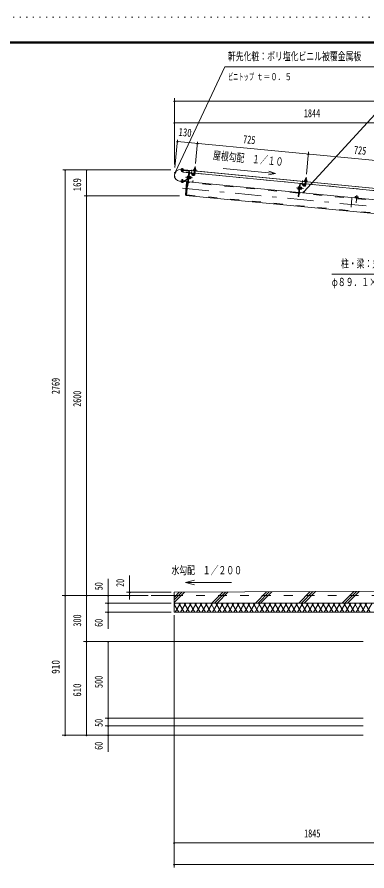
# Model space of a CAD drawing. Units: millimetres, scale not verified. Extents: x -31992 to 32005, y -14700 to 14700.
# Drawn here: x 11215 to 19187, y -4742 to 14700 of the extents above; entities that cross this region are included whole.
import ezdxf
from ezdxf.enums import TextEntityAlignment as Align

# ---------------------------------------------------------------- set-up
doc = ezdxf.new("R2010")
doc.units = ezdxf.units.MM
doc.header["$LTSCALE"] = 50
for name, pattern in [('USER2', [10, 4, -6]), ('USER3', [24, 12, -5, 2, -5]), ('USER4', [3, 0.5, -2.5])]:
    doc.linetypes.add(name, pattern=pattern)
for name, color, linetype, lineweight in [('0-6_2-02BOLD', 7, 'Continuous', 18), ('0-7_2-12HIDDEN', 3, 'USER2', 18), ('0-8_2-22CENTER', 3, 'USER3', 18), ('0-9_2-42THIN', 4, 'Continuous', 18), ('0-A_2-52DIM', 3, 'Continuous', 18), ('0-B_2-62HATCH', 2, 'Continuous', 18), ('0-C_F-F1PAPER', 5, 'Continuous', 18), ('0-D_F-E_J_ADD', 5, 'USER4', 18)]:
    doc.layers.add(name, color=color, linetype=linetype, lineweight=lineweight)
doc.styles.add('ＭＳ ゴシック', font='')
doc.styles.get('ＭＳ ゴシック').set_extended_font_data('MS Gothic')

msp = doc.modelspace()

# ---------------------------------------------------------------- linework, layer by layer
at = {"layer": '0-6_2-02BOLD'}
for p, q in [((20438.56, 10698.56), (14945.51, 11227.48)), ((14957.57, 11245.98), (14956.4, 11233.79)), ((14961.42, 11184.09), (14982.32, 11182.1)), ((14964.88, 11220.5), (14965.36, 11225.57)), ((14966.46, 11232.83), (14967.63, 11245.02)), ((14986.27, 11223.55), (14985.79, 11218.49)), ((14986.58, 11230.92), (14987.74, 11243.09)), ((15003.2, 11216.81), (15003.69, 11221.87)), ((15003.52, 11220.14), (20438.38, 10696.82)), ((15129.67, 11186.36), (15076.85, 10637.81)), ((15129.66, 11186.35), (15114.18, 11025.66)), ((15123.51, 11122.43), (15134.66, 11121.36)), ((15142.51, 11144.52), (15124.53, 10957.77)), ((15249.5, 11145.47), (15138.01, 11156.2)), ((15230.84, 11141.63), (15148.63, 11149.55)), ((15241.46, 11134.98), (15239.18, 11111.29)), ((15254.37, 11195.98), (15246.96, 11119.12)), ((15271.65, 11156.39), (15250.75, 11158.41)), ((15257.27, 11235.15), (15255.55, 11217.31)), ((15261.25, 11267.53), (15282.15, 11265.51)), ((15267.87, 11117.1), (15275.27, 11193.97)), ((17775.31, 10902.25), (15270.4, 11143.45)), ((15278.17, 11215.13), (15279.89, 11232.98)), ((14919.98, 10962.35), (15077.45, 10947.2)), ((15077.62, 10948.93), (14920.14, 10964.1)), ((14967.57, 10952.13), (14966.41, 10939.96)), ((14986.52, 10938.04), (14987.68, 10950.22)), ((15110.9, 11020.71), (15012.78, 10968.13)), ((15018.07, 10958.25), (15112.58, 11008.91)), ((15109.82, 11038.64), (15093.09, 11040.25)), ((15095.61, 11066.4), (15112.34, 11064.79)), ((15117.88, 10947.16), (17632.56, 10705.03)), ((15129.57, 10951.66), (15211.79, 10943.75)), ((15138.28, 11042.07), (15145.92, 11048.36)), ((15146.59, 11055.33), (15138.95, 11049.04)), ((15164.88, 11033.34), (15144.67, 11035.29)), ((15147.18, 11061.43), (15167.4, 11059.49)), ((15174.19, 11031.58), (15176.87, 11059.44)), ((17650.35, 10714.56), (17668.33, 10901.3)), ((17674.45, 10906.34), (17756.66, 10898.41)), ((17772.78, 10875.9), (17780.18, 10952.77)), ((17797.46, 10913.18), (17776.56, 10915.19)), ((17781.37, 10974.1), (17783.08, 10991.95)), ((17787.07, 11024.31), (17807.98, 11022.31)), ((17801.08, 10950.75), (17793.68, 10873.89)), ((20301.13, 10659.04), (17796.22, 10900.24)), ((17805.71, 10989.77), (17803.99, 10971.92)), ((17635.64, 10795.43), (17618.91, 10797.04)), ((17621.42, 10823.19), (17638.16, 10821.58)), ((17639.75, 10838.12), (17645.32, 10837.58)), ((17643.7, 10703.95), (20158.38, 10461.82)), ((17649.34, 10879.21), (17660.48, 10878.15)), ((17737.61, 10700.54), (17655.39, 10708.45)), ((17661.92, 10776.21), (17656.34, 10776.74)), ((17669.11, 10777.98), (17662.15, 10778.65)), ((17671.74, 10805.15), (17664.1, 10798.85)), ((17672.41, 10812.12), (17664.77, 10805.82)), ((17670.48, 10792.07), (17690.7, 10790.13)), ((17693.21, 10816.28), (17673, 10818.22)), ((17674.26, 10831.3), (17694.48, 10829.35)), ((17702.68, 10816.23), (17700, 10788.37)), ((18935.74, 10608.01), (18933.69, 10586.77)), ((18967.89, 10583.48), (18969.94, 10604.72)), ((21096.95, 1634.25), (14795.38, 1602.9)), ((14795.38, 1532.9), (14270.38, 1532.9))]:
    msp.add_line(p, q, dxfattribs=at)
for points in [[(14945.67, 11229.22), (15108.37, 11213.55), (15108.2, 11211.81)], [(15124.44, 11205.14), (14947.46, 11222.18), (14946.38, 11211.03), (15123.37, 11193.99)], [(14957.57, 11245.98), (14960.77, 11247.44), (14994.93, 11244.18), (14997.8, 11242.14), (14996.64, 11229.96)], [(14984.72, 11207.34), (14982.32, 11182.1), (14978.51, 11178.95), (14964.57, 11180.28), (14961.42, 11184.09), (14963.82, 11209.35)], [(15126.71, 11155.7), (14998.5, 11168.04), (15002.12, 11205.66)], [(15140.81, 11185.29), (15109.5, 10860.06), (15098.35, 10861.14)], [(15232.49, 11112.52), (15210.26, 11128.37), (15198.07, 11111.27), (15220.29, 11095.42)], [(15239.18, 11111.29), (15233.6, 11111.83), (15235.89, 11135.52)], [(15244.23, 11218.41), (15245.95, 11236.25), (15249.15, 11237.71), (15288.34, 11233.93), (15291.2, 11231.89), (15289.49, 11214.05)], [(15279.2, 11234.81), (15282.15, 11265.51), (15280.58, 11267.43), (15263.16, 11269.1), (15261.25, 11267.53), (15258.29, 11236.83)], [(15008.81, 10967.33), (14944.61, 10973.51), (14943.53, 10962.35), (15007.73, 10956.18)], [(14997.74, 10949.26), (14996.58, 10937.08), (14993.36, 10935.61), (14959.22, 10938.87), (14956.35, 10940.92), (14957.5, 10953.1)], [(14989.89, 10969.15), (14992.72, 10998.96), (14971.83, 11000.95), (14968.98, 10971.16)], [(14971.83, 11000.95), (14975.64, 11004.1), (14989.57, 11002.77), (14992.72, 10998.96)], [(15089.32, 10949.91), (15077.86, 10940.47), (15049.99, 10650.95), (15059.43, 10639.49), (20383.5, 10126.85)], [(15059.43, 10639.49), (15089.32, 10949.91), (15106.74, 10948.23)], [(15083.18, 10951.92), (15084.69, 10967.6), (15082.95, 10967.76), (15081.44, 10952.08)], [(15113.6, 11077.87), (15096.86, 11079.48), (15094.04, 11075.51), (15089.81, 11031.62), (15091.83, 11027.18), (15108.56, 11025.57)], [(15113.8, 11021.57), (15108.23, 11022.11), (15113.93, 11081.33), (15119.51, 11080.8)], [(15130.52, 11019.96), (15136.1, 11019.42), (15141.8, 11078.64), (15136.23, 11079.18)], [(15141.56, 11076.21), (15148.54, 11075.53), (15143.31, 11021.19), (15136.33, 11021.86)], [(15143.41, 11022.21), (15163.62, 11020.26), (15166.45, 11024.23), (15170.68, 11068.13), (15168.66, 11072.56), (15148.44, 11074.51)], [(15169.91, 11060.12), (15176.87, 11059.44), (15181.6, 11053.72), (15179.92, 11036.29), (15174.19, 11031.58), (15167.23, 11032.25)], [(15217.9, 10948.78), (15220.18, 10972.47), (15225.76, 10971.94), (15223.48, 10948.25)], [(17662.76, 10901.83), (17635.31, 10616.86), (17624.17, 10617.93), (17649.33, 10879.22)], [(17761.7, 10892.31), (17759.42, 10868.62), (17764.99, 10868.08), (17767.28, 10891.77)], [(17815.31, 10970.84), (17817.02, 10988.68), (17814.15, 10990.72), (17774.97, 10994.5), (17771.77, 10993.04), (17770.05, 10975.19)], [(17784.11, 10993.61), (17787.07, 11024.31), (17788.98, 11025.89), (17806.4, 11024.22), (17807.98, 11022.31), (17805.02, 10991.6)], [(17615.62, 10788.4), (17619.85, 10832.3), (17622.68, 10836.27), (17639.42, 10834.65)], [(17634.37, 10782.35), (17617.64, 10783.97), (17615.62, 10788.4)], [(17639.75, 10838.12), (17634.05, 10778.89), (17639.62, 10778.35)], [(17661.92, 10776.21), (17667.63, 10835.43), (17662.05, 10835.97)], [(17667.38, 10832.99), (17674.36, 10832.32), (17669.11, 10777.98)], [(17694.48, 10829.35), (17696.49, 10824.91), (17692.27, 10781.02), (17689.44, 10777.05), (17669.22, 10779)], [(17693.04, 10789.04), (17700, 10788.37), (17705.73, 10793.08), (17707.42, 10810.51), (17702.68, 10816.23), (17695.72, 10816.9)], [(17758.3, 10869.31), (17736.08, 10885.15), (17723.89, 10868.06), (17746.11, 10852.21)], [(17749.3, 10705.03), (17751.58, 10728.72), (17745.99, 10729.26), (17743.72, 10705.57)], [(18986.71, 10574.63), (18987.38, 10581.6), (18914.22, 10588.65), (18913.54, 10581.68)], [(18916.6, 10588.42), (18918.64, 10609.66), (18924.4, 10612.28), (18981.88, 10606.74), (18987.04, 10603.07), (18984.99, 10581.84)], [(14795.38, 1602.9), (14795.38, 1147.9), (20430.37, 1147.9)], [(20430.37, 482.9), (20430.37, 1357.9), (14795.38, 1357.9)]]:
    msp.add_lwpolyline(points, dxfattribs=at)
for points in [[(14998.3, 11229.8), (14997.76, 11224.23), (14954.21, 11228.38), (14954.74, 11233.95)], [(15238.45, 11213.34), (15238.99, 11218.91), (15294.73, 11213.53), (15294.2, 11207.96)], [(14999.93, 10954.68), (14999.4, 10949.1), (14955.84, 10953.26), (14956.38, 10958.83)], [(17764.81, 10975.7), (17764.27, 10970.12), (17820.01, 10964.75), (17820.55, 10970.32)]]:
    msp.add_lwpolyline(points, close=True, dxfattribs=at)
for centre, radius, start, end in [((14932.83, 11095.78), 134.05, 84.49997, 264.49997), ((14932.83, 11095.78), 132.3, 84.49997, 264.49997), ((14961.99, 11239.18), 8.11, 46.00594, 84.55217), ((14975.02, 11216.16), 29.79, 64.72084, 104.38129), ((14992.16, 11236.3), 8.11, 84.55217, 123.0836), ((15122.7, 11187.02), 7, 354.49998, 84.49997), ((15122.7, 11187.02), 18.2, 354.49998, 84.49997), ((15148.09, 11143.98), 11.2, 84.4973, 174.4973), ((15148.09, 11143.98), 5.6, 84.4973, 174.4973), ((15237.82, 11119.99), 30.18, 234.5, 354.5), ((15230.31, 11136.05), 5.6, 354.5092, 84.50122), ((15230.31, 11136.05), 11.2, 354.50143, 84.50122), ((15237.82, 11119.99), 9.19, 234.5, 354.5), ((15241.26, 11206.03), 7, 84.4998, 264.4998), ((15250.81, 11227.44), 10.06, 50.11574, 110.11574), ((15265.14, 11198.38), 37.62, 66.91203, 102.08795), ((15284.76, 11224.17), 10.06, 58.88425, 118.88425), ((15290.04, 11201.33), 7, 264.50061, 84.50061), ((14961.98, 10946.75), 8.11, 264.55217, 303.0836), ((14979.12, 10966.89), 29.79, 244.72084, 284.38129), ((14992.14, 10943.87), 8.11, 226.00594, 264.55217), ((15009.48, 10974.3), 18.2, 264.49997, 298.1879), ((15009.48, 10974.3), 7, 264.49997, 298.18448), ((15077.96, 10952.42), 5.25, 264.49997, 354.49997), ((15077.96, 10952.42), 3.5, 264.49997, 354.49997), ((15100.05, 11032.98), 10.07, 133.77223, 174.49905), ((15128.36, 11050.06), 36.61, 153.47365, 195.52446), ((15103.83, 11072.21), 10.07, 174.49905, 215.22588), ((15107.92, 11026.27), 6.3, 298.20261, 313.75566), ((15130.1, 10957.23), 11.2, 174.4973, 264.48845), ((15130.1, 10957.23), 5.6, 174.4973, 264.48845), ((15156.66, 11027.53), 10.07, 354.49905, 35.22588), ((15132.13, 11049.69), 36.61, 333.47365, 15.52446), ((15160.44, 11066.76), 10.07, 313.77223, 354.49905), ((15212.33, 10949.32), 11.2, 264.49953, 354.50208), ((15212.33, 10949.32), 5.6, 264.49953, 354.5092), ((17673.91, 10900.77), 11.2, 84.4973, 174.4973), ((17673.91, 10900.77), 5.6, 84.4973, 174.4973), ((17756.13, 10892.84), 5.6, 354.5092, 84.50122), ((17756.13, 10892.84), 11.2, 354.50143, 84.50122), ((17767.09, 10962.82), 7, 84.4998, 264.4998), ((17776.63, 10984.23), 10.06, 50.11574, 110.11574), ((17790.96, 10955.17), 37.62, 66.91203, 102.08795), ((17810.57, 10980.96), 10.06, 58.88425, 118.88425), ((17815.86, 10958.12), 7, 264.50061, 84.50061), ((17625.86, 10789.77), 10.07, 133.77223, 174.49905), ((17654.17, 10806.84), 36.61, 153.47365, 195.52446), ((17629.65, 10829), 10.07, 174.49905, 215.22588), ((17655.92, 10714.02), 11.2, 174.4973, 264.48845), ((17655.92, 10714.02), 5.6, 174.4973, 264.48845), ((17657.94, 10806.48), 36.61, 333.47365, 15.52446), ((17682.48, 10784.32), 10.07, 354.49905, 35.22588), ((17686.25, 10823.55), 10.07, 313.77223, 354.49905), ((17738.15, 10706.11), 11.2, 264.49953, 354.50208), ((17738.15, 10706.11), 5.6, 264.49953, 354.5092), ((17763.63, 10876.78), 30.18, 234.5, 354.5), ((17763.63, 10876.78), 9.19, 234.5, 354.5), ((18926.23, 10598.8), 13.24, 44.06885, 84.5), ((18948.52, 10561.5), 48.23, 63.6357, 105.3643), ((18977.52, 10593.86), 13.24, 84.5, 124.92831)]:
    msp.add_arc(centre, radius, start, end, dxfattribs=at)
at = {"layer": '0-7_2-12HIDDEN'}
for p, q in [((15126.87, 11157.44), (14998.67, 11169.78)), ((15138.18, 11157.93), (15249.67, 11147.2)), ((15270.57, 11145.19), (17775.48, 10903.99)), ((17631.15, 10690.39), (15116.47, 10932.53)), ((17796.39, 10901.98), (20301.3, 10660.79)), ((15078.26, 10652.44), (20384.91, 10141.48)), ((20156.96, 10447.18), (17642.3, 10689.32)), ((18844.23, 10573.58), (18817.16, 10292.43)), ((14795.38, 1532.9), (28865.37, 1532.9))]:
    msp.add_line(p, q, dxfattribs=at)
at = {"layer": '0-8_2-22CENTER'}
for p, q in [((15274.78, 11298.43), (15257.41, 11118.11)), ((14971.12, 11175.79), (14979.27, 11260.43)), ((15188.06, 11128.17), (15196.98, 11220.84)), ((15226.39, 11103.97), (15192.91, 11127.84)), ((14974.87, 10922.63), (14983.02, 11007.27)), ((15057.08, 11056.92), (15215.59, 11041.64)), ((17713.87, 10884.96), (17722.79, 10977.63)), ((17783.23, 10874.89), (17800.59, 11055.22)), ((14987.27, 10803.08), (20398.45, 10282.06)), ((17741.41, 10798.43), (17582.9, 10813.71)), ((17718.73, 10884.63), (17752.2, 10860.76)), ((18956.5, 10644.36), (18940.06, 10473.64))]:
    msp.add_line(p, q, dxfattribs=at)
for centre in [(15237.82, 11119.99), (17763.63, 10876.78)]:
    msp.add_arc(centre, 19.69, 234.5, 354.5, dxfattribs=at)
at = {"layer": '0-9_2-42THIN'}
for p, q in [((14966.61, 11209.08), (14963.94, 11181.04)), ((14968.16, 11225.3), (14967.68, 11220.23)), ((14979.26, 11179.58), (14981.94, 11207.61)), ((14983.01, 11218.76), (14983.49, 11223.82)), ((15252.48, 11158.23), (15250.12, 11151.9)), ((15256.1, 11195.81), (15252.49, 11158.23)), ((15263.16, 11269.1), (15260.04, 11236.66)), ((15277.46, 11234.98), (15280.58, 11267.43)), ((14971.77, 10970.9), (14974.87, 11003.48)), ((14990.2, 11002.01), (14987.1, 10969.42)), ((15167.56, 11035.74), (15178.01, 11034.73)), ((15180.02, 11055.63), (15169.57, 11056.64)), ((17788.98, 11025.89), (17785.86, 10993.45)), ((17803.28, 10991.77), (17806.4, 11024.21)), ((17693.38, 10792.52), (17703.83, 10791.51)), ((17705.84, 10812.41), (17695.39, 10813.42))]:
    msp.add_line(p, q, dxfattribs=at)
for points in [[(15271.02, 11149.89), (15269.91, 11156.56), (15273.52, 11194.14)], [(17775.94, 10908.69), (17778.31, 10915.02), (17781.92, 10952.6)], [(17799.34, 10950.92), (17795.72, 10913.35), (17796.84, 10906.68)]]:
    msp.add_lwpolyline(points, dxfattribs=at)
at = {"layer": '0-A_2-52DIM'}
for p, q in [((20360.37, 13565.9), (17747.44, 10718.92)), ((14798.87, 11345.24), (14798.87, 12855.45)), ((14812.87, 12785.45), (14784.87, 12785.45)), ((14798.87, 12785.45), (28861.86, 12785.45)), ((14812.87, 12295.45), (14784.87, 12295.45)), ((28861.86, 12295.45), (14798.87, 12295.45)), ((14872.19, 11901.27), (14811.68, 11272.78)), ((14882.98, 11867.92), (14854.98, 11867.92)), ((20377.01, 11337.56), (14868.98, 11867.92)), ((15328.58, 11857.32), (15281.49, 11368.11)), ((15339.38, 11823.97), (15311.38, 11823.97)), ((17807.3, 11124.9), (17856.22, 11633.02)), ((17865.2, 11580.76), (17837.2, 11580.76)), ((12257.87, 11224.4), (14721.99, 11224.4)), ((12324.37, 11224.4), (12296.37, 11224.4)), ((12310.38, -1652.1), (12310.38, 11224.4)), ((12814.37, 11224.4), (12786.37, 11224.4)), ((12800.38, -1652.1), (12800.38, 11224.4)), ((14829.6, 11158.64), (14801.6, 11158.64)), ((17102.92, 11135.89), (16947.57, 11109.89)), ((17761.44, 10718.92), (17733.44, 10718.92)), ((12747.87, 10632.9), (14917.72, 10632.9)), ((12814.37, 10632.9), (12786.37, 10632.9)), ((13780.38, 1438.97), (13780.38, 1980.9)), ((13290.38, 1910.9), (13290.38, 769.9)), ((15255.24, 1773.46), (15052.39, 1827.81)), ((14725.38, 1602.9), (13710.38, 1602.9)), ((13794.38, 1602.9), (13766.38, 1602.9)), ((12240.38, 1532.9), (14200.37, 1532.9)), ((12324.38, 1532.9), (12296.38, 1532.9)), ((12814.38, 1532.9), (12786.38, 1532.9)), ((13304.38, 1532.9), (13276.38, 1532.9)), ((13794.38, 1532.9), (13766.38, 1532.9)), ((13220.38, 1357.9), (14725.38, 1357.9)), ((13304.38, 1357.9), (13276.38, 1357.9)), ((14725.38, 1147.9), (13220.38, 1147.9)), ((13304.38, 1147.9), (13276.38, 1147.9)), ((14795.38, -4662.1), (14795.38, 1077.9)), ((19100.38, 482.9), (12730.38, 482.9)), ((12814.38, 482.91), (12786.38, 482.91)), ((13304.38, 482.9), (13276.38, 482.9)), ((13290.38, 482.9), (13290.38, -2030.1)), ((19100.38, -1267.1), (13220.38, -1267.1)), ((13304.38, -1267.1), (13276.38, -1267.1)), ((13220.38, -1442.1), (19100.38, -1442.1)), ((13304.38, -1442.1), (13276.38, -1442.1)), ((19100.38, -1652.1), (12240.38, -1652.1)), ((12324.38, -1652.1), (12296.38, -1652.1)), ((12814.38, -1652.1), (12786.38, -1652.1)), ((13304.38, -1652.1), (13276.38, -1652.1)), ((14809.38, -4102.1), (14781.38, -4102.1)), ((14795.38, -4102.1), (28865.37, -4102.1)), ((14809.38, -4592.1), (14781.38, -4592.1)), ((28865.37, -4592.1), (14795.38, -4592.1))]:
    msp.add_line(p, q, dxfattribs=at)
for points in [[(14815.6, 11158.64), (15950.37, 13565.9), (19590.36, 13565.9)], [(16955.39, 11191.05), (17102.92, 11135.89), (15913.51, 11250.42)], [(18385.47, 8845.48), (20345.47, 8845.48), (21132.43, 8167.82)], [(16102.39, 1827.81), (15052.39, 1827.81), (15255.24, 1882.16)]]:
    msp.add_lwpolyline(points, dxfattribs=at)
for centre in [(14798.87, 12785.45), (14798.87, 12295.45), (14868.98, 11867.92), (15325.38, 11823.97), (17851.2, 11580.76), (12310.37, 11224.4), (12800.37, 11224.4), (14815.6, 11158.64), (17747.44, 10718.92), (12800.37, 10632.9), (13780.38, 1602.9), (12310.38, 1532.9), (12800.38, 1532.9), (13290.38, 1532.9), (13780.38, 1532.9), (13290.38, 1357.9), (13290.38, 1147.9), (12800.38, 482.91), (13290.38, 482.9), (13290.38, -1267.1), (13290.38, -1442.1), (12310.38, -1652.1), (12800.38, -1652.1), (13290.38, -1652.1), (14795.38, -4102.1), (14795.38, -4592.1)]:
    msp.add_arc(centre, 14, 180, 0, dxfattribs=at)
at = {"layer": '0-B_2-62HATCH'}
for p, q in [((14795.38, 1368.15), (15031.31, 1604.08)), ((14971.61, 1603.78), (14795.38, 1427.54)), ((14795.38, 1486.94), (14911.92, 1603.48)), ((15656.28, 1357.9), (15906.81, 1608.43)), ((15966.51, 1608.73), (15715.68, 1357.9)), ((15775.08, 1357.9), (16026.2, 1609.03)), ((16901.72, 1613.38), (16646.24, 1357.9)), ((16961.41, 1613.68), (16705.64, 1357.9)), ((16765.03, 1357.9), (17021.1, 1613.98)), ((17636.19, 1357.9), (17896.61, 1618.33)), ((17956.31, 1618.63), (17695.58, 1357.9)), ((17754.98, 1357.9), (18016.01, 1618.93)), ((18891.51, 1623.28), (18626.14, 1357.9)), ((18685.53, 1357.9), (18951.21, 1623.58)), ((19010.9, 1623.88), (18744.92, 1357.9)), ((14795.38, 1317.95), (14818.44, 1357.9)), ((14899.27, 1147.9), (14795.38, 1327.86)), ((14939.69, 1357.9), (14818.44, 1147.9)), ((14899.27, 1357.9), (15020.52, 1147.9)), ((15060.93, 1357.9), (14939.69, 1147.9)), ((15141.76, 1147.9), (15020.52, 1357.9)), ((15060.93, 1147.9), (15182.18, 1357.9)), ((15141.76, 1357.9), (15263.01, 1147.9)), ((15303.42, 1357.9), (15182.18, 1147.9)), ((15384.24, 1147.9), (15263.01, 1357.9)), ((15303.42, 1147.9), (15424.66, 1357.9)), ((15384.25, 1357.9), (15505.49, 1147.9)), ((15545.91, 1357.9), (15424.66, 1147.9)), ((15626.74, 1147.9), (15505.49, 1357.9)), ((15545.91, 1147.9), (15667.15, 1357.9)), ((15747.98, 1147.9), (15626.74, 1357.9)), ((15788.4, 1357.9), (15667.15, 1147.9)), ((15747.98, 1357.9), (15869.23, 1147.9)), ((15909.64, 1357.9), (15788.4, 1147.9)), ((15990.46, 1147.9), (15869.23, 1357.9)), ((15909.64, 1147.9), (16030.88, 1357.9)), ((15990.46, 1357.9), (16111.71, 1147.9)), ((16152.12, 1357.9), (16030.88, 1147.9)), ((16232.95, 1147.9), (16111.71, 1357.9)), ((16152.12, 1147.9), (16273.37, 1357.9)), ((16232.96, 1357.9), (16354.2, 1147.9)), ((16394.62, 1357.9), (16273.37, 1147.9)), ((16475.44, 1147.9), (16354.2, 1357.9)), ((16394.61, 1147.9), (16515.86, 1357.9)), ((16475.45, 1357.9), (16596.69, 1147.9)), ((16637.1, 1357.9), (16515.86, 1147.9)), ((16717.93, 1147.9), (16596.69, 1357.9)), ((16637.1, 1147.9), (16758.34, 1357.9)), ((16717.93, 1357.9), (16839.17, 1147.9)), ((16879.59, 1357.9), (16758.34, 1147.9)), ((16960.42, 1147.9), (16839.18, 1357.9)), ((16879.59, 1147.9), (17000.83, 1357.9)), ((16960.42, 1357.9), (17081.66, 1147.9)), ((17122.08, 1357.9), (17000.83, 1147.9)), ((17202.91, 1147.9), (17081.66, 1357.9)), ((17122.08, 1147.9), (17243.32, 1357.9)), ((17202.91, 1357.9), (17324.14, 1147.9)), ((17364.56, 1357.9), (17243.32, 1147.9)), ((17445.39, 1147.9), (17324.14, 1357.9)), ((17364.56, 1147.9), (17485.8, 1357.9)), ((17445.39, 1357.9), (17566.64, 1147.9)), ((17607.05, 1357.9), (17485.8, 1147.9)), ((17687.88, 1147.9), (17566.64, 1357.9)), ((17607.05, 1147.9), (17728.3, 1357.9)), ((17687.88, 1357.9), (17809.13, 1147.9)), ((17849.54, 1357.9), (17728.3, 1147.9)), ((17930.37, 1147.9), (17809.13, 1357.9)), ((17849.54, 1147.9), (17970.78, 1357.9)), ((17930.37, 1357.9), (18051.61, 1147.9)), ((18092.02, 1357.9), (17970.78, 1147.9)), ((18172.85, 1147.9), (18051.61, 1357.9)), ((18092.02, 1147.9), (18213.27, 1357.9)), ((18172.85, 1357.9), (18294.1, 1147.9)), ((18334.51, 1357.9), (18213.27, 1147.9)), ((18415.34, 1147.9), (18294.1, 1357.9)), ((18334.51, 1147.9), (18455.76, 1357.9)), ((18415.35, 1357.9), (18536.59, 1147.9)), ((18577, 1357.9), (18455.76, 1147.9)), ((18657.82, 1147.9), (18536.59, 1357.9)), ((18577, 1147.9), (18698.24, 1357.9)), ((18779.07, 1147.9), (18657.83, 1357.9)), ((18819.49, 1357.9), (18698.24, 1147.9)), ((18779.07, 1357.9), (18900.32, 1147.9)), ((18940.73, 1357.9), (18819.49, 1147.9)), ((19021.56, 1147.9), (18900.32, 1357.9)), ((18940.73, 1147.9), (19061.98, 1357.9)), ((19021.56, 1357.9), (19142.81, 1147.9)), ((19183.22, 1357.9), (19061.98, 1147.9)), ((19264.05, 1147.9), (19142.81, 1357.9)), ((19183.22, 1147.9), (19304.46, 1357.9))]:
    msp.add_line(p, q, dxfattribs=at)
at = {"layer": '0-C_F-F1PAPER'}
for points in [[(31305.49, -14000), (-8874.51, -14000), (-8874.51, 14140), (31305.49, 14140)], [(31301.98, -13996.5), (31301.98, 14136.5), (-8871.01, 14136.5), (-8871.01, -13996.5)], [(31298.49, -13993), (31298.49, 14133), (-8867.51, 14133), (-8867.51, -13993)], [(31294.99, -13989.5), (-8864.01, -13989.5), (-8864.01, 14129.5), (31294.99, 14129.5)], [(31291.49, -13986), (31291.49, 14126), (-8860.51, 14126), (-8860.51, -13986)], [(31287.99, -13982.5), (-8857.01, -13982.5), (-8857.01, 14122.5), (31287.99, 14122.5)], [(31284.48, -13979), (31284.48, 14119), (-8853.51, 14119), (-8853.51, -13979)], [(31280.99, -13975.5), (-8850.01, -13975.5), (-8850.01, 14115.5), (31280.99, 14115.5)], [(31277.49, -13972), (-8846.51, -13972), (-8846.51, 14112), (31277.49, 14112)], [(31273.99, -13968.5), (-8843.01, -13968.5), (-8843.01, 14108.5), (31273.99, 14108.5)], [(31270.49, -13965), (31270.49, 14105), (-8839.51, 14105), (-8839.51, -13965)]]:
    msp.add_lwpolyline(points, close=True, dxfattribs=at)
at = {"layer": '0-D_F-E_J_ADD'}
msp.add_lwpolyline([(32005.49, -14700), (-9574.51, -14700), (-9574.51, 14700), (32005.49, 14700)], close=True, dxfattribs=at)

# ---------------------------------------------------------------- texts
at = {"layer": '0-A_2-52DIM', "color": 7, "style": 'ＭＳ ゴシック'}
for s, height, width, p in [('軒先化粧：ポリ塩化ビニル被覆金属板', 182.3, 0.7, (16020.37, 13660.78)), ('ビニトップ ', 155, 0.55, (16020.37, 13215.9)), ('ｔ＝０．５', 155, 0.75, (16663.36, 13215.9)), ('1844', 182.3, 0.75, (17749.29, 12365.45)), ('柱・梁：丸パイプ', 182.3, 0.7, (18595.48, 8940.36)), ('φ８９．１×４．２', 182.3, 0.7, (18385.47, 8520.35)), ('水勾配\u3000１／２００', 182.3, 0.7, (14732.55, 1957.68)), ('1845', 182.3, 0.75, (17755.01, -4032.1))]:
    msp.add_text(s, height=height, dxfattribs=dict(at, width=width)).set_placement(p, align=Align.BOTTOM_LEFT)
for s, rotation, width, p in [('130', 354.5, 0.8, (14882.5, 11944.35)), ('725', 354.5, 0.65, (16354.15, 11777.65)), ('725', 354.501, 0.65, (18879.97, 11534.44)), ('屋根勾配\u3000１／１０', 354.5, 0.7, (15669.16, 11409.87)), ('169', 90, 0.8, (12730.37, 10733.95)), ('2769', 90, 0.65, (12240.38, 6113.72)), ('2600', 90, 0.7, (12730.38, 5827.05)), ('50', 90, 0.7, (13220.38, 1649.5)), ('20', 90, 0.7, (13710.38, 1725.65)), ('300', 90, 0.75, (12730.38, 820.16)), ('60', 90, 0.7, (13220.38, 815.94)), ('910', 90, 0.85, (12240.38, -255.69)), ('500', 90, 0.75, (13220.38, -577.52)), ('610', 90, 0.8, (12730.38, -773.42)), ('50', 90, 0.7, (13220.38, -1462)), ('60', 90, 0.7, (13220.38, -1984.06))]:
    msp.add_text(s, height=182.3, rotation=rotation, dxfattribs=dict(at, width=width)).set_placement(p, align=Align.BOTTOM_LEFT)

doc.saveas('drawing.dxf')
